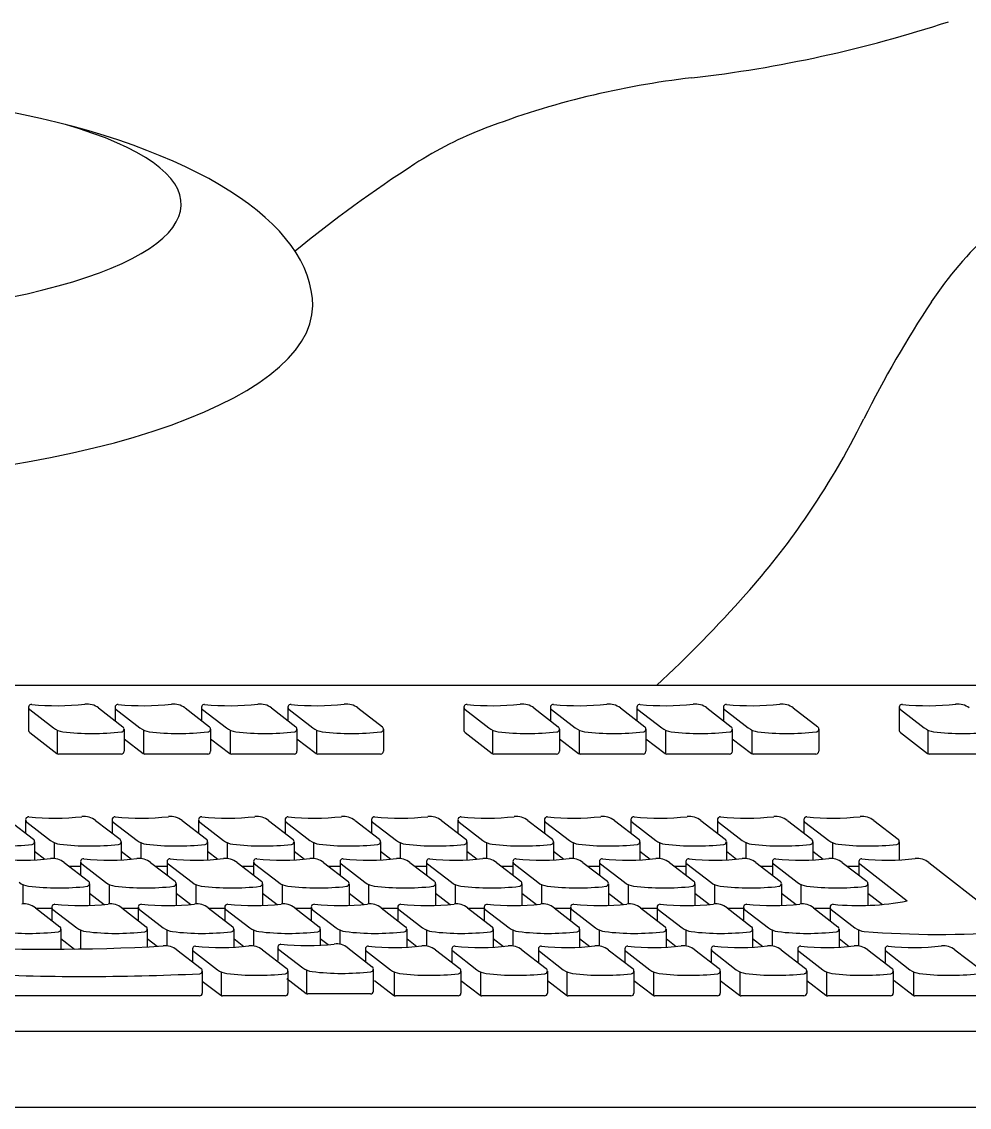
# Model space of a CAD drawing. Header units: millimetres. Extents: x 1282755 to 1285234, y -1758265 to -1757672.
# Drawn here: x 1283111.45 to 1283131.48, y -1757804.85 to -1757781.9 of the extents above; entities that cross this region are included whole.
import ezdxf

# ---------------------------------------------------------------- set-up
doc = ezdxf.new("R2010")
doc.units = ezdxf.units.MM
doc.layers.add('EWire', color=7, linetype='Continuous')
doc.layers.add('MR', color=7, linetype='Continuous')

# ---------------------------------------------------------------- blocks, each defined once
blk = doc.blocks.new('CCMS SET(구성도)')
at = {"layer": 'MR', "linetype": 'Continuous'}
for p, q in [((261955.765, 267074.642), (261869.325, 267074.642)), ((261898.248, 267073.779), (261898.248, 267072.869)), ((261898.292, 267073.691), (261899.231, 267072.965)), ((261901.009, 267073.751), (261901.971, 267073.008)), ((261901.659, 267073.779), (261901.659, 267073.249)), ((261901.703, 267073.691), (261902.643, 267072.965)), ((261904.42, 267073.751), (261905.383, 267073.008)), ((261905.071, 267073.779), (261905.071, 267073.249)), ((261905.114, 267073.691), (261906.054, 267072.965)), ((261907.831, 267073.751), (261908.794, 267073.008)), ((261908.482, 267073.779), (261908.482, 267073.249)), ((261908.525, 267073.691), (261909.465, 267072.965)), ((261911.242, 267073.751), (261912.205, 267073.008)), ((261915.425, 267073.779), (261915.425, 267072.869)), ((261915.468, 267073.691), (261916.408, 267072.965)), ((261918.185, 267073.751), (261919.148, 267073.008)), ((261918.836, 267073.779), (261918.836, 267073.249)), ((261918.879, 267073.691), (261919.819, 267072.965)), ((261921.596, 267073.751), (261922.559, 267073.008)), ((261922.247, 267073.779), (261922.247, 267073.249)), ((261922.291, 267073.691), (261923.23, 267072.965)), ((261925.007, 267073.751), (261925.97, 267073.008)), ((261925.658, 267073.779), (261925.658, 267073.249)), ((261925.702, 267073.691), (261926.641, 267072.965)), ((261928.419, 267073.751), (261929.381, 267073.008)), ((261932.601, 267073.779), (261932.601, 267072.869)), ((261932.645, 267073.691), (261933.584, 267072.965)), ((261898.292, 267072.78), (261899.36, 267071.955)), ((261899.391, 267071.939), (261899.391, 267072.871)), ((261902.015, 267072.91), (261902.015, 267072.044)), ((261902.802, 267071.939), (261902.802, 267072.871)), ((261905.426, 267072.91), (261905.426, 267072.044)), ((261906.213, 267071.939), (261906.213, 267072.871)), ((261908.837, 267072.91), (261908.837, 267072.044)), ((261909.624, 267071.939), (261909.624, 267072.871)), ((261912.248, 267072.91), (261912.248, 267072.044)), ((261915.468, 267072.78), (261916.537, 267071.955)), ((261916.567, 267071.939), (261916.567, 267072.871)), ((261919.191, 267072.91), (261919.191, 267072.044)), ((261919.978, 267071.939), (261919.978, 267072.871)), ((261922.602, 267072.91), (261922.602, 267072.044)), ((261923.389, 267071.939), (261923.389, 267072.871)), ((261926.013, 267072.91), (261926.013, 267072.044)), ((261926.801, 267071.939), (261926.801, 267072.871)), ((261929.425, 267072.91), (261929.425, 267072.044)), ((261932.645, 267072.78), (261933.713, 267071.955)), ((261933.744, 267071.939), (261933.744, 267072.871)), ((261902.015, 267072.54), (261902.772, 267071.955)), ((261905.426, 267072.54), (261906.183, 267071.955)), ((261908.837, 267072.54), (261909.594, 267071.955)), ((261919.191, 267072.54), (261919.948, 267071.955)), ((261922.602, 267072.54), (261923.359, 267071.955)), ((261926.013, 267072.54), (261926.77, 267071.955)), ((261901.903, 267071.932), (261899.429, 267071.932)), ((261905.314, 267071.932), (261902.84, 267071.932)), ((261908.725, 267071.932), (261906.251, 267071.932)), ((261912.136, 267071.932), (261909.662, 267071.932)), ((261919.079, 267071.932), (261916.605, 267071.932)), ((261922.49, 267071.932), (261920.016, 267071.932)), ((261925.902, 267071.932), (261923.428, 267071.932)), ((261929.313, 267071.932), (261926.839, 267071.932)), ((261936.256, 267071.932), (261933.782, 267071.932)), ((261897.482, 267069.313), (261898.445, 267068.569)), ((261898.133, 267069.341), (261898.133, 267068.81)), ((261900.893, 267069.313), (261901.856, 267068.569)), ((261901.544, 267069.341), (261901.544, 267068.81)), ((261904.304, 267069.313), (261905.267, 267068.569)), ((261904.955, 267069.341), (261904.955, 267068.81)), ((261907.716, 267069.313), (261908.678, 267068.569)), ((261908.366, 267069.341), (261908.366, 267068.81)), ((261911.127, 267069.313), (261912.09, 267068.569)), ((261911.778, 267069.341), (261911.778, 267068.81)), ((261914.538, 267069.313), (261915.501, 267068.569)), ((261915.189, 267069.341), (261915.189, 267068.81)), ((261917.949, 267069.313), (261918.912, 267068.569)), ((261918.6, 267069.341), (261918.6, 267068.81)), ((261921.36, 267069.313), (261922.323, 267068.569)), ((261922.011, 267069.341), (261922.011, 267068.81)), ((261924.771, 267069.313), (261925.734, 267068.569)), ((261925.422, 267069.341), (261925.422, 267068.81)), ((261928.183, 267069.313), (261929.145, 267068.569)), ((261928.833, 267069.341), (261928.833, 267068.81)), ((261931.594, 267069.313), (261932.557, 267068.569)), ((261898.176, 267069.252), (261899.116, 267068.527)), ((261901.587, 267069.252), (261902.527, 267068.527)), ((261904.999, 267069.252), (261905.938, 267068.527)), ((261908.41, 267069.252), (261909.349, 267068.527)), ((261911.821, 267069.252), (261912.761, 267068.527)), ((261915.232, 267069.252), (261916.172, 267068.527)), ((261918.643, 267069.252), (261919.583, 267068.527)), ((261922.055, 267069.252), (261922.994, 267068.527)), ((261925.466, 267069.252), (261926.405, 267068.527)), ((261928.877, 267069.252), (261929.817, 267068.527)), ((261898.488, 267068.472), (261898.488, 267067.76)), ((261899.275, 267067.81), (261899.275, 267068.433)), ((261901.899, 267068.472), (261901.899, 267067.76)), ((261902.686, 267067.81), (261902.686, 267068.433)), ((261905.31, 267068.472), (261905.31, 267067.76)), ((261906.098, 267067.81), (261906.098, 267068.433)), ((261908.721, 267068.472), (261908.721, 267067.76)), ((261909.509, 267067.81), (261909.509, 267068.433)), ((261912.133, 267068.472), (261912.133, 267067.76)), ((261912.92, 267067.81), (261912.92, 267068.433)), ((261915.544, 267068.472), (261915.544, 267067.76)), ((261916.331, 267067.81), (261916.331, 267068.433)), ((261918.955, 267068.472), (261918.955, 267067.76)), ((261919.742, 267067.81), (261919.742, 267068.433)), ((261922.366, 267068.472), (261922.366, 267067.76)), ((261923.153, 267067.81), (261923.153, 267068.433)), ((261925.777, 267068.472), (261925.777, 267067.76)), ((261926.565, 267067.81), (261926.565, 267068.433)), ((261929.189, 267068.472), (261929.189, 267067.76)), ((261929.976, 267067.81), (261929.976, 267068.433)), ((261932.6, 267068.472), (261932.6, 267067.76)), ((261898.488, 267068.101), (261898.894, 267067.788)), ((261901.899, 267068.101), (261902.305, 267067.788)), ((261905.31, 267068.101), (261905.717, 267067.788)), ((261908.721, 267068.101), (261909.128, 267067.788)), ((261912.133, 267068.101), (261912.539, 267067.788)), ((261915.544, 267068.101), (261915.95, 267067.788)), ((261918.955, 267068.101), (261919.361, 267067.788)), ((261922.366, 267068.101), (261922.773, 267067.788)), ((261925.777, 267068.101), (261926.184, 267067.788)), ((261929.189, 267068.101), (261929.595, 267067.788)), ((261899.652, 267067.659), (261900.614, 267066.915)), ((261900.303, 267067.687), (261900.303, 267067.156)), ((261900.346, 267067.599), (261901.286, 267066.873)), ((261903.063, 267067.659), (261904.026, 267066.915)), ((261903.714, 267067.687), (261903.714, 267067.156)), ((261903.757, 267067.599), (261904.697, 267066.873)), ((261906.474, 267067.659), (261907.437, 267066.915)), ((261907.125, 267067.687), (261907.125, 267067.156)), ((261907.168, 267067.599), (261908.108, 267066.873)), ((261909.885, 267067.659), (261910.848, 267066.915)), ((261910.536, 267067.687), (261910.536, 267067.156)), ((261910.58, 267067.599), (261911.519, 267066.873)), ((261913.296, 267067.659), (261914.259, 267066.915)), ((261913.947, 267067.687), (261913.947, 267067.156)), ((261913.991, 267067.599), (261914.93, 267066.873)), ((261916.708, 267067.659), (261917.67, 267066.915)), ((261917.358, 267067.687), (261917.358, 267067.156)), ((261917.402, 267067.599), (261918.341, 267066.873)), ((261920.119, 267067.659), (261921.082, 267066.915)), ((261920.77, 267067.687), (261920.77, 267067.156)), ((261920.813, 267067.599), (261921.753, 267066.873)), ((261923.53, 267067.659), (261924.493, 267066.915)), ((261924.181, 267067.687), (261924.181, 267067.156)), ((261924.224, 267067.599), (261925.164, 267066.873)), ((261926.941, 267067.659), (261927.904, 267066.915)), ((261927.592, 267067.687), (261927.592, 267067.156)), ((261927.635, 267067.599), (261928.575, 267066.873)), ((261930.352, 267067.659), (261931.315, 267066.915)), ((261931.003, 267067.687), (261931.003, 267067.156)), ((261931.047, 267067.599), (261932.906, 267066.142)), ((261933.764, 267067.659), (261937.001, 267065.123)), ((261900.303, 267067.494), (261899.866, 267067.494)), ((261903.714, 267067.494), (261903.277, 267067.494)), ((261907.125, 267067.494), (261906.688, 267067.494)), ((261910.536, 267067.494), (261910.099, 267067.494)), ((261913.947, 267067.494), (261913.51, 267067.494)), ((261917.358, 267067.494), (261916.922, 267067.494)), ((261920.77, 267067.494), (261920.333, 267067.494)), ((261924.181, 267067.494), (261923.744, 267067.494)), ((261927.592, 267067.494), (261927.155, 267067.494)), ((261931.003, 267067.494), (261930.566, 267067.494)), ((261898.034, 267066.021), (261898.034, 267066.779)), ((261900.658, 267066.818), (261900.658, 267065.963)), ((261901.445, 267066.021), (261901.445, 267066.779)), ((261904.069, 267066.818), (261904.069, 267065.963)), ((261904.856, 267066.021), (261904.856, 267066.779)), ((261907.48, 267066.818), (261907.48, 267065.963)), ((261908.267, 267066.021), (261908.267, 267066.779)), ((261910.891, 267066.818), (261910.891, 267065.963)), ((261911.678, 267066.021), (261911.678, 267066.779)), ((261914.302, 267066.818), (261914.302, 267065.963)), ((261915.09, 267066.021), (261915.09, 267066.779)), ((261917.714, 267066.818), (261917.714, 267065.963)), ((261918.501, 267066.021), (261918.501, 267066.779)), ((261921.125, 267066.818), (261921.125, 267065.963)), ((261921.912, 267066.021), (261921.912, 267066.779)), ((261924.536, 267066.818), (261924.536, 267065.963)), ((261925.323, 267066.021), (261925.323, 267066.779)), ((261927.947, 267066.818), (261927.947, 267065.963)), ((261928.734, 267066.021), (261928.734, 267066.779)), ((261931.358, 267066.818), (261931.358, 267065.963)), ((261900.658, 267066.447), (261901.235, 267066.001)), ((261904.069, 267066.447), (261904.647, 267066.001)), ((261907.48, 267066.447), (261908.058, 267066.001)), ((261910.891, 267066.447), (261911.469, 267066.001)), ((261914.302, 267066.447), (261914.88, 267066.001)), ((261917.714, 267066.447), (261918.291, 267066.001)), ((261921.125, 267066.447), (261921.702, 267066.001)), ((261924.536, 267066.447), (261925.114, 267066.001)), ((261927.947, 267066.447), (261928.525, 267066.001)), ((261931.358, 267066.447), (261931.936, 267066.001)), ((261898.516, 267065.866), (261899.478, 267065.123)), ((261899.166, 267065.84), (261898.55, 267065.84)), ((261899.166, 267065.895), (261899.166, 267065.364)), ((261901.927, 267065.866), (261902.89, 267065.123)), ((261902.578, 267065.84), (261901.961, 267065.84)), ((261902.578, 267065.895), (261902.578, 267065.364)), ((261905.338, 267065.866), (261906.301, 267065.123)), ((261905.989, 267065.84), (261905.373, 267065.84)), ((261905.989, 267065.895), (261905.989, 267065.364)), ((261908.749, 267065.866), (261909.712, 267065.123)), ((261909.4, 267065.84), (261908.784, 267065.84)), ((261909.4, 267065.895), (261909.4, 267065.364)), ((261912.16, 267065.866), (261913.123, 267065.123)), ((261912.811, 267065.84), (261912.195, 267065.84)), ((261912.811, 267065.895), (261912.811, 267065.364)), ((261915.571, 267065.866), (261916.534, 267065.123)), ((261916.222, 267065.84), (261915.606, 267065.84)), ((261916.222, 267065.895), (261916.222, 267065.364)), ((261918.983, 267065.866), (261919.945, 267065.123)), ((261919.634, 267065.84), (261919.017, 267065.84)), ((261919.634, 267065.895), (261919.634, 267065.364)), ((261922.394, 267065.866), (261923.357, 267065.123)), ((261923.045, 267065.84), (261922.429, 267065.84)), ((261923.045, 267065.895), (261923.045, 267065.364)), ((261925.805, 267065.866), (261926.768, 267065.123)), ((261926.456, 267065.84), (261925.84, 267065.84)), ((261926.456, 267065.895), (261926.456, 267065.364)), ((261929.216, 267065.866), (261930.179, 267065.123)), ((261929.867, 267065.84), (261929.251, 267065.84)), ((261929.867, 267065.895), (261929.867, 267065.364)), ((261899.21, 267065.806), (261900.149, 267065.081)), ((261902.621, 267065.806), (261903.561, 267065.081)), ((261906.032, 267065.806), (261906.972, 267065.081)), ((261909.443, 267065.806), (261910.383, 267065.081)), ((261912.855, 267065.806), (261913.794, 267065.081)), ((261916.266, 267065.806), (261917.205, 267065.081)), ((261919.677, 267065.806), (261920.617, 267065.081)), ((261923.088, 267065.806), (261924.028, 267065.081)), ((261926.499, 267065.806), (261927.439, 267065.081)), ((261929.911, 267065.806), (261930.85, 267065.081)), ((261899.521, 267065.026), (261899.521, 267064.237)), ((261900.309, 267064.246), (261900.309, 267064.987)), ((261902.933, 267065.026), (261902.933, 267064.33)), ((261903.72, 267064.364), (261903.72, 267064.987)), ((261906.344, 267065.026), (261906.344, 267064.33)), ((261907.131, 267064.36), (261907.131, 267064.987)), ((261909.755, 267065.026), (261909.755, 267064.393)), ((261910.542, 267064.427), (261910.542, 267064.987)), ((261913.166, 267065.026), (261913.166, 267064.33)), ((261913.954, 267064.36), (261913.954, 267064.987)), ((261916.577, 267065.026), (261916.577, 267064.33)), ((261917.365, 267064.36), (261917.365, 267064.987)), ((261919.989, 267065.026), (261919.989, 267064.33)), ((261920.776, 267064.36), (261920.776, 267064.987)), ((261923.4, 267065.026), (261923.4, 267064.33)), ((261924.187, 267064.36), (261924.187, 267064.987)), ((261926.811, 267065.026), (261926.811, 267064.33)), ((261927.598, 267064.36), (261927.598, 267064.987)), ((261930.222, 267065.026), (261930.222, 267064.33)), ((261931.009, 267064.36), (261931.009, 267064.987)), ((261899.521, 267064.655), (261900.057, 267064.242)), ((261902.933, 267064.655), (261903.327, 267064.351)), ((261906.344, 267064.655), (261906.747, 267064.344)), ((261909.755, 267064.655), (261910.066, 267064.415)), ((261913.166, 267064.655), (261913.569, 267064.344)), ((261916.577, 267064.655), (261916.98, 267064.344)), ((261919.989, 267064.655), (261920.392, 267064.344)), ((261923.4, 267064.655), (261923.803, 267064.344)), ((261926.811, 267064.655), (261927.214, 267064.344)), ((261930.222, 267064.655), (261930.625, 267064.344)), ((261904.096, 267064.212), (261905.059, 267063.469)), ((261904.716, 267064.241), (261904.716, 267063.734)), ((261904.759, 267064.152), (261905.699, 267063.427)), ((261907.476, 267064.213), (261908.439, 267063.469)), ((261908.083, 267064.316), (261908.083, 267063.785)), ((261908.127, 267064.228), (261909.066, 267063.502)), ((261910.843, 267064.288), (261911.806, 267063.544)), ((261911.538, 267064.241), (261911.538, 267063.71)), ((261911.582, 267064.152), (261912.521, 267063.427)), ((261914.299, 267064.213), (261915.261, 267063.469)), ((261914.95, 267064.241), (261914.95, 267063.71)), ((261914.993, 267064.152), (261915.933, 267063.427)), ((261917.71, 267064.213), (261918.673, 267063.469)), ((261918.361, 267064.241), (261918.361, 267063.71)), ((261918.404, 267064.152), (261919.344, 267063.427)), ((261921.121, 267064.213), (261922.084, 267063.469)), ((261921.772, 267064.241), (261921.772, 267063.71)), ((261921.815, 267064.152), (261922.755, 267063.427)), ((261924.532, 267064.213), (261925.495, 267063.469)), ((261925.183, 267064.241), (261925.183, 267063.71)), ((261925.227, 267064.152), (261926.166, 267063.427)), ((261927.943, 267064.213), (261928.906, 267063.469)), ((261928.594, 267064.241), (261928.594, 267063.71)), ((261928.638, 267064.152), (261929.577, 267063.427)), ((261931.355, 267064.213), (261932.317, 267063.469)), ((261932.037, 267064.241), (261932.037, 267063.71)), ((261932.08, 267064.152), (261933.02, 267063.427)), ((261934.797, 267064.212), (261935.76, 267063.469)), ((261905.102, 267063.372), (261905.102, 267062.505)), ((261905.858, 267062.4), (261905.858, 267063.333)), ((261908.482, 267063.372), (261908.482, 267062.505)), ((261909.225, 267062.475), (261909.225, 267063.408)), ((261911.849, 267063.447), (261911.849, 267062.58)), ((261912.681, 267062.4), (261912.681, 267063.333)), ((261915.305, 267063.372), (261915.305, 267062.505)), ((261916.092, 267062.4), (261916.092, 267063.333)), ((261918.716, 267063.372), (261918.716, 267062.505)), ((261919.503, 267062.4), (261919.503, 267063.333)), ((261922.127, 267063.372), (261922.127, 267062.505)), ((261922.914, 267062.4), (261922.914, 267063.333)), ((261925.538, 267063.372), (261925.538, 267062.505)), ((261926.325, 267062.4), (261926.325, 267063.333)), ((261928.949, 267063.372), (261928.949, 267062.505)), ((261929.737, 267062.4), (261929.737, 267063.333)), ((261932.361, 267063.372), (261932.361, 267062.505)), ((261933.179, 267062.4), (261933.179, 267063.333)), ((261905.102, 267062.977), (261905.828, 267062.417)), ((261908.438, 267063.077), (261909.195, 267062.492)), ((261911.893, 267063.001), (261912.65, 267062.417)), ((261915.305, 267063.001), (261916.062, 267062.417)), ((261918.716, 267063.001), (261919.473, 267062.417)), ((261922.127, 267063.001), (261922.884, 267062.417)), ((261925.538, 267063.001), (261926.295, 267062.417)), ((261928.949, 267063.001), (261929.706, 267062.417)), ((261932.392, 267063.001), (261933.149, 267062.417)), ((261911.738, 267062.469), (261909.264, 267062.469)), ((261904.991, 267062.393), (261895.694, 267062.393)), ((261908.37, 267062.393), (261905.896, 267062.393)), ((261915.193, 267062.393), (261912.719, 267062.393)), ((261918.604, 267062.393), (261916.13, 267062.393)), ((261922.015, 267062.393), (261919.541, 267062.393)), ((261925.426, 267062.393), (261922.952, 267062.393)), ((261928.838, 267062.393), (261926.364, 267062.393)), ((261932.249, 267062.393), (261929.775, 267062.393)), ((261935.691, 267062.393), (261933.217, 267062.393)), ((261884.916, 267061), (261973.621, 267061)), ((261884.851, 267057.998), (261973.557, 267057.998))]:
    blk.add_line(p, q, dxfattribs=at)
for centre, radius, start, end in [((261918.541, 267149.692), 51.42, 276.5597, 288.1247), ((261928.264, 267065.135), 33.695, 96.5597, 110.859), ((261921.559, 267082.73), 14.866, 110.859, 122.8894), ((261941.907, 267051.265), 52.336, 122.8894, 129.2926), ((261946.022, 267081.748), 14.566, 118.2277, 146.5841), ((261970.883, 267065.345), 44.35, 146.5841, 153.4599), ((261901.487, 267100.005), 33.219, 325.5136, 333.4599), ((261904.258, 267098.102), 29.857, 318.2964, 325.5136), ((261886.559, 267113.873), 53.564, 312.9096, 318.2964), ((261898.36, 267073.779), 0.112, 84.2774, 232.3289), ((261899.368, 267083.835), 9.995, 264.2774, 276.3364), ((261900.553, 267073.161), 0.745, 52.3289, 96.3364), ((261901.771, 267073.779), 0.112, 84.2774, 232.3289), ((261902.779, 267083.835), 9.995, 264.2774, 276.3364), ((261903.964, 267073.161), 0.745, 52.3289, 96.3364), ((261905.182, 267073.779), 0.112, 84.2774, 232.3289), ((261906.19, 267083.835), 9.995, 264.2774, 276.3364), ((261907.375, 267073.161), 0.745, 52.3289, 96.3364), ((261908.594, 267073.779), 0.112, 84.2774, 232.3289), ((261909.601, 267083.835), 9.995, 264.2774, 276.3364), ((261910.787, 267073.161), 0.745, 52.3289, 96.3364), ((261915.537, 267073.779), 0.112, 84.2774, 232.3289), ((261916.544, 267083.835), 9.995, 264.2774, 276.3364), ((261917.73, 267073.161), 0.745, 52.3289, 96.3364), ((261918.948, 267073.779), 0.112, 84.2774, 232.3289), ((261919.955, 267083.835), 9.995, 264.2774, 276.3364), ((261921.141, 267073.161), 0.745, 52.3289, 96.3364), ((261922.359, 267073.779), 0.112, 84.2774, 232.3289), ((261923.367, 267083.835), 9.995, 264.2774, 276.3364), ((261924.552, 267073.161), 0.745, 52.3289, 96.3364), ((261925.77, 267073.779), 0.112, 84.2774, 232.3289), ((261926.778, 267083.835), 9.995, 264.2774, 276.3364), ((261927.963, 267073.161), 0.745, 52.3289, 96.3364), ((261932.713, 267073.779), 0.112, 84.2774, 232.3289), ((261933.721, 267083.835), 9.995, 264.2774, 276.3364), ((261934.906, 267073.161), 0.745, 52.3289, 96.3364), ((261898.36, 267072.869), 0.112, 180, 232.3289), ((261899.687, 267073.555), 0.745, 232.3289, 263.1623), ((261900.788, 267082.739), 9.995, 263.1623, 276.4784), ((261901.903, 267072.919), 0.112, 276.4784, 52.3289), ((261903.098, 267073.555), 0.745, 232.3289, 263.1623), ((261904.199, 267082.739), 9.995, 263.1623, 276.4784), ((261905.314, 267072.919), 0.112, 276.4784, 52.3289), ((261906.509, 267073.555), 0.745, 232.3289, 263.1623), ((261907.61, 267082.739), 9.995, 263.1623, 276.4784), ((261908.725, 267072.919), 0.112, 276.4784, 52.3289), ((261909.92, 267073.555), 0.745, 232.3289, 263.1623), ((261911.022, 267082.739), 9.995, 263.1623, 276.4784), ((261912.137, 267072.919), 0.112, 276.4784, 52.3289), ((261915.537, 267072.869), 0.112, 180, 232.3289), ((261916.863, 267073.555), 0.745, 232.3289, 263.1623), ((261917.965, 267082.739), 9.995, 263.1623, 276.4784), ((261919.08, 267072.919), 0.112, 276.4784, 52.3289), ((261920.274, 267073.555), 0.745, 232.3289, 263.1623), ((261921.376, 267082.739), 9.995, 263.1623, 276.4784), ((261922.491, 267072.919), 0.112, 276.4784, 52.3289), ((261923.686, 267073.555), 0.745, 232.3289, 263.1623), ((261924.787, 267082.739), 9.995, 263.1623, 276.4784), ((261925.902, 267072.919), 0.112, 276.4784, 52.3289), ((261927.097, 267073.555), 0.745, 232.3289, 263.1623), ((261928.198, 267082.739), 9.995, 263.1623, 276.4784), ((261929.313, 267072.919), 0.112, 276.4784, 52.3289), ((261932.713, 267072.869), 0.112, 180, 232.3289), ((261934.04, 267073.555), 0.745, 232.3289, 263.1623), ((261935.141, 267082.739), 9.995, 263.1623, 276.4784), ((261899.429, 267072.044), 0.112, 232.3289, 270), ((261901.903, 267072.044), 0.112, 270, 0), ((261902.84, 267072.044), 0.112, 232.3289, 270), ((261905.314, 267072.044), 0.112, 270, 0), ((261906.251, 267072.044), 0.112, 232.3289, 270), ((261908.725, 267072.044), 0.112, 270, 0), ((261909.662, 267072.044), 0.112, 232.3289, 270), ((261912.136, 267072.044), 0.112, 270, 0), ((261916.605, 267072.044), 0.112, 232.3289, 270), ((261919.079, 267072.044), 0.112, 270, 0), ((261920.016, 267072.044), 0.112, 232.3289, 270), ((261922.49, 267072.044), 0.112, 270, 0), ((261923.428, 267072.044), 0.112, 232.3289, 270), ((261925.902, 267072.044), 0.112, 270, 0), ((261926.839, 267072.044), 0.112, 232.3289, 270), ((261929.313, 267072.044), 0.112, 270, 0), ((261933.782, 267072.044), 0.112, 232.3289, 270), ((261898.245, 267069.341), 0.112, 84.2774, 232.3289), ((261899.252, 267079.397), 9.995, 264.2774, 276.3364), ((261900.438, 267068.723), 0.745, 52.3289, 96.3364), ((261901.656, 267069.341), 0.112, 84.2774, 232.3289), ((261902.664, 267079.397), 9.995, 264.2774, 276.3364), ((261903.849, 267068.723), 0.745, 52.3289, 96.3364), ((261905.067, 267069.341), 0.112, 84.2774, 232.3289), ((261906.075, 267079.397), 9.995, 264.2774, 276.3364), ((261907.26, 267068.723), 0.745, 52.3289, 96.3364), ((261908.478, 267069.341), 0.112, 84.2774, 232.3289), ((261909.486, 267079.397), 9.995, 264.2774, 276.3364), ((261910.671, 267068.723), 0.745, 52.3289, 96.3364), ((261911.889, 267069.341), 0.112, 84.2774, 232.3289), ((261912.897, 267079.397), 9.995, 264.2774, 276.3364), ((261914.082, 267068.723), 0.745, 52.3289, 96.3364), ((261915.301, 267069.341), 0.112, 84.2774, 232.3289), ((261916.308, 267079.397), 9.995, 264.2774, 276.3364), ((261917.494, 267068.723), 0.745, 52.3289, 96.3364), ((261918.712, 267069.341), 0.112, 84.2774, 232.3289), ((261919.719, 267079.397), 9.995, 264.2774, 276.3364), ((261920.905, 267068.723), 0.745, 52.3289, 96.3364), ((261922.123, 267069.341), 0.112, 84.2774, 232.3289), ((261923.131, 267079.397), 9.995, 264.2774, 276.3364), ((261924.316, 267068.723), 0.745, 52.3289, 96.3364), ((261925.534, 267069.341), 0.112, 84.2774, 232.3289), ((261926.542, 267079.397), 9.995, 264.2774, 276.3364), ((261927.727, 267068.723), 0.745, 52.3289, 96.3364), ((261928.945, 267069.341), 0.112, 84.2774, 232.3289), ((261929.953, 267079.397), 9.995, 264.2774, 276.3364), ((261931.138, 267068.723), 0.745, 52.3289, 96.3364), ((261898.376, 267068.481), 0.112, 276.4784, 52.3289), ((261899.571, 267069.117), 0.745, 232.3289, 263.1623), ((261901.788, 267068.481), 0.112, 276.4784, 52.3289), ((261902.983, 267069.117), 0.745, 232.3289, 263.1623), ((261905.199, 267068.481), 0.112, 276.4784, 52.3289), ((261906.394, 267069.117), 0.745, 232.3289, 263.1623), ((261908.61, 267068.481), 0.112, 276.4784, 52.3289), ((261909.805, 267069.117), 0.745, 232.3289, 263.1623), ((261912.021, 267068.481), 0.112, 276.4784, 52.3289), ((261913.216, 267069.117), 0.745, 232.3289, 263.1623), ((261915.432, 267068.481), 0.112, 276.4784, 52.3289), ((261916.627, 267069.117), 0.745, 232.3289, 263.1623), ((261918.844, 267068.481), 0.112, 276.4784, 52.3289), ((261920.038, 267069.117), 0.745, 232.3289, 263.1623), ((261922.255, 267068.481), 0.112, 276.4784, 52.3289), ((261923.45, 267069.117), 0.745, 232.3289, 263.1623), ((261925.666, 267068.481), 0.112, 276.4784, 52.3289), ((261926.861, 267069.117), 0.745, 232.3289, 263.1623), ((261929.077, 267068.481), 0.112, 276.4784, 52.3289), ((261930.272, 267069.117), 0.745, 232.3289, 263.1623), ((261932.488, 267068.481), 0.112, 276.4784, 52.3289), ((261897.261, 267078.301), 9.995, 263.1623, 276.4784), ((261900.673, 267078.301), 9.995, 263.1623, 276.4784), ((261904.084, 267078.301), 9.995, 263.1623, 276.4784), ((261907.495, 267078.301), 9.995, 263.1623, 276.4784), ((261910.906, 267078.301), 9.995, 263.1623, 276.4784), ((261914.317, 267078.301), 9.995, 263.1623, 276.4784), ((261917.728, 267078.301), 9.995, 263.1623, 276.4784), ((261921.14, 267078.301), 9.995, 263.1623, 276.4784), ((261924.551, 267078.301), 9.995, 263.1623, 276.4784), ((261927.962, 267078.301), 9.995, 263.1623, 276.4784), ((261931.373, 267078.301), 9.995, 263.1623, 276.4784), ((261898.011, 267077.743), 9.995, 264.2774, 276.3364), ((261899.196, 267067.069), 0.745, 52.3289, 96.3364), ((261900.414, 267067.687), 0.112, 84.2774, 232.3289), ((261901.422, 267077.743), 9.995, 264.2774, 276.3364), ((261902.607, 267067.069), 0.745, 52.3289, 96.3364), ((261903.825, 267067.687), 0.112, 84.2774, 232.3289), ((261904.833, 267077.743), 9.995, 264.2774, 276.3364), ((261906.019, 267067.069), 0.745, 52.3289, 96.3364), ((261907.237, 267067.687), 0.112, 84.2774, 232.3289), ((261908.244, 267077.743), 9.995, 264.2774, 276.3364), ((261909.43, 267067.069), 0.745, 52.3289, 96.3364), ((261910.648, 267067.687), 0.112, 84.2774, 232.3289), ((261911.656, 267077.743), 9.995, 264.2774, 276.3364), ((261912.841, 267067.069), 0.745, 52.3289, 96.3364), ((261914.059, 267067.687), 0.112, 84.2774, 232.3289), ((261915.067, 267077.743), 9.995, 264.2774, 276.3364), ((261916.252, 267067.069), 0.745, 52.3289, 96.3364), ((261917.47, 267067.687), 0.112, 84.2774, 232.3289), ((261918.478, 267077.743), 9.995, 264.2774, 276.3364), ((261919.663, 267067.069), 0.745, 52.3289, 96.3364), ((261920.881, 267067.687), 0.112, 84.2774, 232.3289), ((261921.889, 267077.743), 9.995, 264.2774, 276.3364), ((261923.074, 267067.069), 0.745, 52.3289, 96.3364), ((261924.293, 267067.687), 0.112, 84.2774, 232.3289), ((261925.3, 267077.743), 9.995, 264.2774, 276.3364), ((261926.486, 267067.069), 0.745, 52.3289, 96.3364), ((261927.704, 267067.687), 0.112, 84.2774, 232.3289), ((261928.712, 267077.743), 9.995, 264.2774, 276.3364), ((261929.897, 267067.069), 0.745, 52.3289, 96.3364), ((261931.115, 267067.687), 0.112, 84.2774, 232.3289), ((261932.123, 267077.743), 9.995, 264.2774, 276.3364), ((261933.308, 267067.069), 0.745, 52.3289, 96.3364), ((261898.33, 267067.463), 0.745, 232.3289, 263.1623), ((261899.431, 267076.647), 9.995, 263.1623, 276.4784), ((261900.546, 267066.827), 0.112, 276.4784, 52.3289), ((261901.741, 267067.463), 0.745, 232.3289, 263.1623), ((261902.842, 267076.647), 9.995, 263.1623, 276.4784), ((261903.957, 267066.827), 0.112, 276.4784, 52.3289), ((261905.152, 267067.463), 0.745, 232.3289, 263.1623), ((261906.253, 267076.647), 9.995, 263.1623, 276.4784), ((261907.369, 267066.827), 0.112, 276.4784, 52.3289), ((261908.563, 267067.463), 0.745, 232.3289, 263.1623), ((261909.665, 267076.647), 9.995, 263.1623, 276.4784), ((261910.78, 267066.827), 0.112, 276.4784, 52.3289), ((261911.975, 267067.463), 0.745, 232.3289, 263.1623), ((261913.076, 267076.647), 9.995, 263.1623, 276.4784), ((261914.191, 267066.827), 0.112, 276.4784, 52.3289), ((261915.386, 267067.463), 0.745, 232.3289, 263.1623), ((261916.487, 267076.647), 9.995, 263.1623, 276.4784), ((261917.602, 267066.827), 0.112, 276.4784, 52.3289), ((261918.797, 267067.463), 0.745, 232.3289, 263.1623), ((261919.898, 267076.647), 9.995, 263.1623, 276.4784), ((261921.013, 267066.827), 0.112, 276.4784, 52.3289), ((261922.208, 267067.463), 0.745, 232.3289, 263.1623), ((261923.309, 267076.647), 9.995, 263.1623, 276.4784), ((261924.424, 267066.827), 0.112, 276.4784, 52.3289), ((261925.619, 267067.463), 0.745, 232.3289, 263.1623), ((261926.721, 267076.647), 9.995, 263.1623, 276.4784), ((261927.836, 267066.827), 0.112, 276.4784, 52.3289), ((261929.031, 267067.463), 0.745, 232.3289, 263.1623), ((261930.132, 267076.647), 9.995, 263.1623, 276.4784), ((261931.247, 267066.827), 0.112, 276.4784, 52.3289), ((261898.06, 267065.276), 0.745, 52.3289, 96.3364), ((261899.278, 267065.895), 0.112, 84.2774, 232.3289), ((261900.286, 267075.951), 9.995, 264.2774, 276.3364), ((261901.471, 267065.276), 0.745, 52.3289, 96.3364), ((261902.689, 267065.895), 0.112, 84.2774, 232.3289), ((261903.697, 267075.951), 9.995, 264.2774, 276.3364), ((261904.882, 267065.276), 0.745, 52.3289, 96.3364), ((261906.101, 267065.895), 0.112, 84.2774, 232.3289), ((261907.108, 267075.951), 9.995, 264.2774, 276.3364), ((261908.294, 267065.276), 0.745, 52.3289, 96.3364), ((261909.512, 267065.895), 0.112, 84.2774, 232.3289), ((261910.52, 267075.951), 9.995, 264.2774, 276.3364), ((261911.705, 267065.276), 0.745, 52.3289, 96.3364), ((261912.923, 267065.895), 0.112, 84.2774, 232.3289), ((261913.931, 267075.951), 9.995, 264.2774, 276.3364), ((261915.116, 267065.276), 0.745, 52.3289, 96.3364), ((261916.334, 267065.895), 0.112, 84.2774, 232.3289), ((261917.342, 267075.951), 9.995, 264.2774, 276.3364), ((261918.527, 267065.276), 0.745, 52.3289, 96.3364), ((261919.745, 267065.895), 0.112, 84.2774, 232.3289), ((261920.753, 267075.951), 9.995, 264.2774, 276.3364), ((261921.938, 267065.276), 0.745, 52.3289, 96.3364), ((261923.156, 267065.895), 0.112, 84.2774, 232.3289), ((261924.164, 267075.951), 9.995, 264.2774, 276.3364), ((261925.35, 267065.276), 0.745, 52.3289, 96.3364), ((261926.568, 267065.895), 0.112, 84.2774, 232.3289), ((261927.575, 267075.951), 9.995, 264.2774, 276.3364), ((261928.761, 267065.276), 0.745, 52.3289, 96.3364), ((261929.979, 267065.895), 0.112, 84.2774, 232.3289), ((261930.987, 267075.951), 9.995, 264.2774, 281.0725), ((261899.41, 267065.035), 0.112, 276.4784, 52.3289), ((261900.605, 267065.671), 0.745, 232.3289, 263.1623), ((261902.821, 267065.035), 0.112, 276.4784, 52.3289), ((261904.016, 267065.671), 0.745, 232.3289, 263.1623), ((261906.232, 267065.035), 0.112, 276.4784, 52.3289), ((261907.427, 267065.671), 0.745, 232.3289, 263.1623), ((261909.644, 267065.035), 0.112, 276.4784, 52.3289), ((261910.839, 267065.671), 0.745, 232.3289, 263.1623), ((261913.055, 267065.035), 0.112, 276.4784, 52.3289), ((261914.25, 267065.671), 0.745, 232.3289, 263.1623), ((261916.466, 267065.035), 0.112, 276.4784, 52.3289), ((261917.661, 267065.671), 0.745, 232.3289, 263.1623), ((261919.877, 267065.035), 0.112, 276.4784, 52.3289), ((261921.072, 267065.671), 0.745, 232.3289, 263.1623), ((261923.288, 267065.035), 0.112, 276.4784, 52.3289), ((261924.483, 267065.671), 0.745, 232.3289, 263.1623), ((261926.7, 267065.035), 0.112, 276.4784, 52.3289), ((261927.894, 267065.671), 0.745, 232.3289, 263.1623), ((261930.111, 267065.035), 0.112, 276.4784, 52.3289), ((261931.306, 267065.671), 0.745, 232.3289, 263.1623), ((261898.295, 267074.854), 9.995, 263.1623, 276.4784), ((261901.706, 267074.854), 9.995, 263.1623, 276.4784), ((261905.117, 267074.854), 9.995, 263.1623, 276.4784), ((261908.529, 267074.854), 9.995, 263.1623, 276.4784), ((261911.94, 267074.854), 9.995, 263.1623, 276.4784), ((261915.351, 267074.854), 9.995, 263.1623, 276.4784), ((261918.762, 267074.854), 9.995, 263.1623, 276.4784), ((261922.173, 267074.854), 9.995, 263.1623, 276.4784), ((261925.584, 267074.854), 9.995, 263.1623, 276.4784), ((261928.996, 267074.854), 9.995, 263.1623, 276.4784), ((261934.13, 267102.95), 38.131, 265.6192, 274.2355), ((261898.996, 267145.387), 81.152, 266.92101, 273.22342), ((261903.641, 267063.623), 0.745, 52.3289, 96.3364), ((261904.828, 267064.241), 0.112, 84.2774, 232.3289), ((261905.835, 267074.297), 9.995, 264.2774, 276.3364), ((261907.021, 267063.623), 0.745, 52.3289, 96.3364), ((261908.195, 267064.316), 0.112, 84.2774, 232.3289), ((261909.203, 267074.372), 9.995, 264.2774, 276.3364), ((261910.388, 267063.698), 0.745, 52.3289, 96.3364), ((261911.65, 267064.241), 0.112, 84.2774, 232.3289), ((261912.658, 267074.297), 9.995, 264.2774, 276.3364), ((261913.843, 267063.623), 0.745, 52.3289, 96.3364), ((261915.061, 267064.241), 0.112, 84.2774, 232.3289), ((261916.069, 267074.297), 9.995, 264.2774, 276.3364), ((261917.254, 267063.623), 0.745, 52.3289, 96.3364), ((261918.472, 267064.241), 0.112, 84.2774, 232.3289), ((261919.48, 267074.297), 9.995, 264.2774, 276.3364), ((261920.666, 267063.623), 0.745, 52.3289, 96.3364), ((261921.884, 267064.241), 0.112, 84.2774, 232.3289), ((261922.891, 267074.297), 9.995, 264.2774, 276.3364), ((261924.077, 267063.623), 0.745, 52.3289, 96.3364), ((261925.295, 267064.241), 0.112, 84.2774, 232.3289), ((261926.303, 267074.297), 9.995, 264.2774, 276.3364), ((261927.488, 267063.623), 0.745, 52.3289, 96.3364), ((261928.706, 267064.241), 0.112, 84.2774, 232.3289), ((261929.714, 267074.297), 9.995, 264.2774, 276.3364), ((261930.899, 267063.623), 0.745, 52.3289, 96.3364), ((261932.149, 267064.241), 0.112, 84.2774, 232.3289), ((261933.156, 267074.297), 9.995, 264.2774, 276.3364), ((261934.342, 267063.623), 0.745, 52.3289, 96.3364), ((261900.507, 267155.139), 91.98, 267.10653, 272.80234), ((261904.991, 267063.381), 0.112, 276.4784, 52.3289), ((261906.155, 267064.017), 0.745, 232.3289, 263.1623), ((261907.256, 267073.2), 9.995, 263.1623, 276.4784), ((261908.371, 267063.381), 0.112, 276.4784, 52.3289), ((261909.522, 267064.092), 0.745, 232.3289, 263.1623), ((261910.623, 267073.276), 9.995, 263.1623, 276.4784), ((261911.738, 267063.456), 0.112, 276.4784, 52.3289), ((261912.977, 267064.017), 0.745, 232.3289, 263.1623), ((261914.078, 267073.2), 9.995, 263.1623, 276.4784), ((261915.193, 267063.381), 0.112, 276.4784, 52.3289), ((261916.388, 267064.017), 0.745, 232.3289, 263.1623), ((261917.489, 267073.2), 9.995, 263.1623, 276.4784), ((261918.604, 267063.381), 0.112, 276.4784, 52.3289), ((261919.799, 267064.017), 0.745, 232.3289, 263.1623), ((261920.9, 267073.2), 9.995, 263.1623, 276.4784), ((261922.016, 267063.381), 0.112, 276.4784, 52.3289), ((261923.21, 267064.017), 0.745, 232.3289, 263.1623), ((261924.312, 267073.2), 9.995, 263.1623, 276.4784), ((261925.427, 267063.381), 0.112, 276.4784, 52.3289), ((261926.622, 267064.017), 0.745, 232.3289, 263.1623), ((261927.723, 267073.2), 9.995, 263.1623, 276.4784), ((261928.838, 267063.381), 0.112, 276.4784, 52.3289), ((261930.033, 267064.017), 0.745, 232.3289, 263.1623), ((261931.134, 267073.2), 9.995, 263.1623, 276.4784), ((261932.249, 267063.381), 0.112, 276.4784, 52.3289), ((261933.475, 267064.017), 0.745, 232.3289, 263.1623), ((261934.577, 267073.2), 9.995, 263.1623, 276.4784), ((261904.991, 267062.505), 0.112, 270, 0), ((261905.896, 267062.505), 0.112, 232.3289, 270), ((261908.37, 267062.505), 0.112, 270, 0), ((261909.264, 267062.58), 0.112, 232.3289, 270), ((261911.738, 267062.58), 0.112, 270, 0), ((261912.719, 267062.505), 0.112, 232.3289, 270), ((261915.193, 267062.505), 0.112, 270, 0), ((261916.13, 267062.505), 0.112, 232.3289, 270), ((261918.604, 267062.505), 0.112, 270, 0), ((261919.541, 267062.505), 0.112, 232.3289, 270), ((261922.015, 267062.505), 0.112, 270, 0), ((261922.952, 267062.505), 0.112, 232.3289, 270), ((261925.426, 267062.505), 0.112, 270, 0), ((261926.364, 267062.505), 0.112, 232.3289, 270), ((261928.838, 267062.505), 0.112, 270, 0), ((261929.775, 267062.505), 0.112, 232.3289, 270), ((261932.249, 267062.505), 0.112, 270, 0), ((261933.217, 267062.505), 0.112, 232.3289, 270)]:
    blk.add_arc(centre, radius, start, end, dxfattribs=at)
for centre, major_axis, ratio, start_param, end_param in [((261887.959, 267089.618), (21.499, 0), 0.39697, 0, 1.118119), ((261887.959, 267093.623), (16.311, 0), 0.277659, 2.374399, 7.050379), ((261887.959, 267089.618), (21.499, 0), 0.325553, 3.141593, 6.283185)]:
    blk.add_ellipse(centre, major_axis=major_axis, ratio=ratio, start_param=start_param, end_param=end_param, dxfattribs=at)

msp = doc.modelspace()

# ---------------------------------------------------------------- block references
at = {"layer": 'EWire', "xscale": 0.5357389644200632, "yscale": 0.5357389644200632, "zscale": 0.5357389644200632}
msp.add_blockref('CCMS SET(구성도)', (1142802.503, -1900878.221), dxfattribs=at)

doc.saveas('drawing.dxf')
